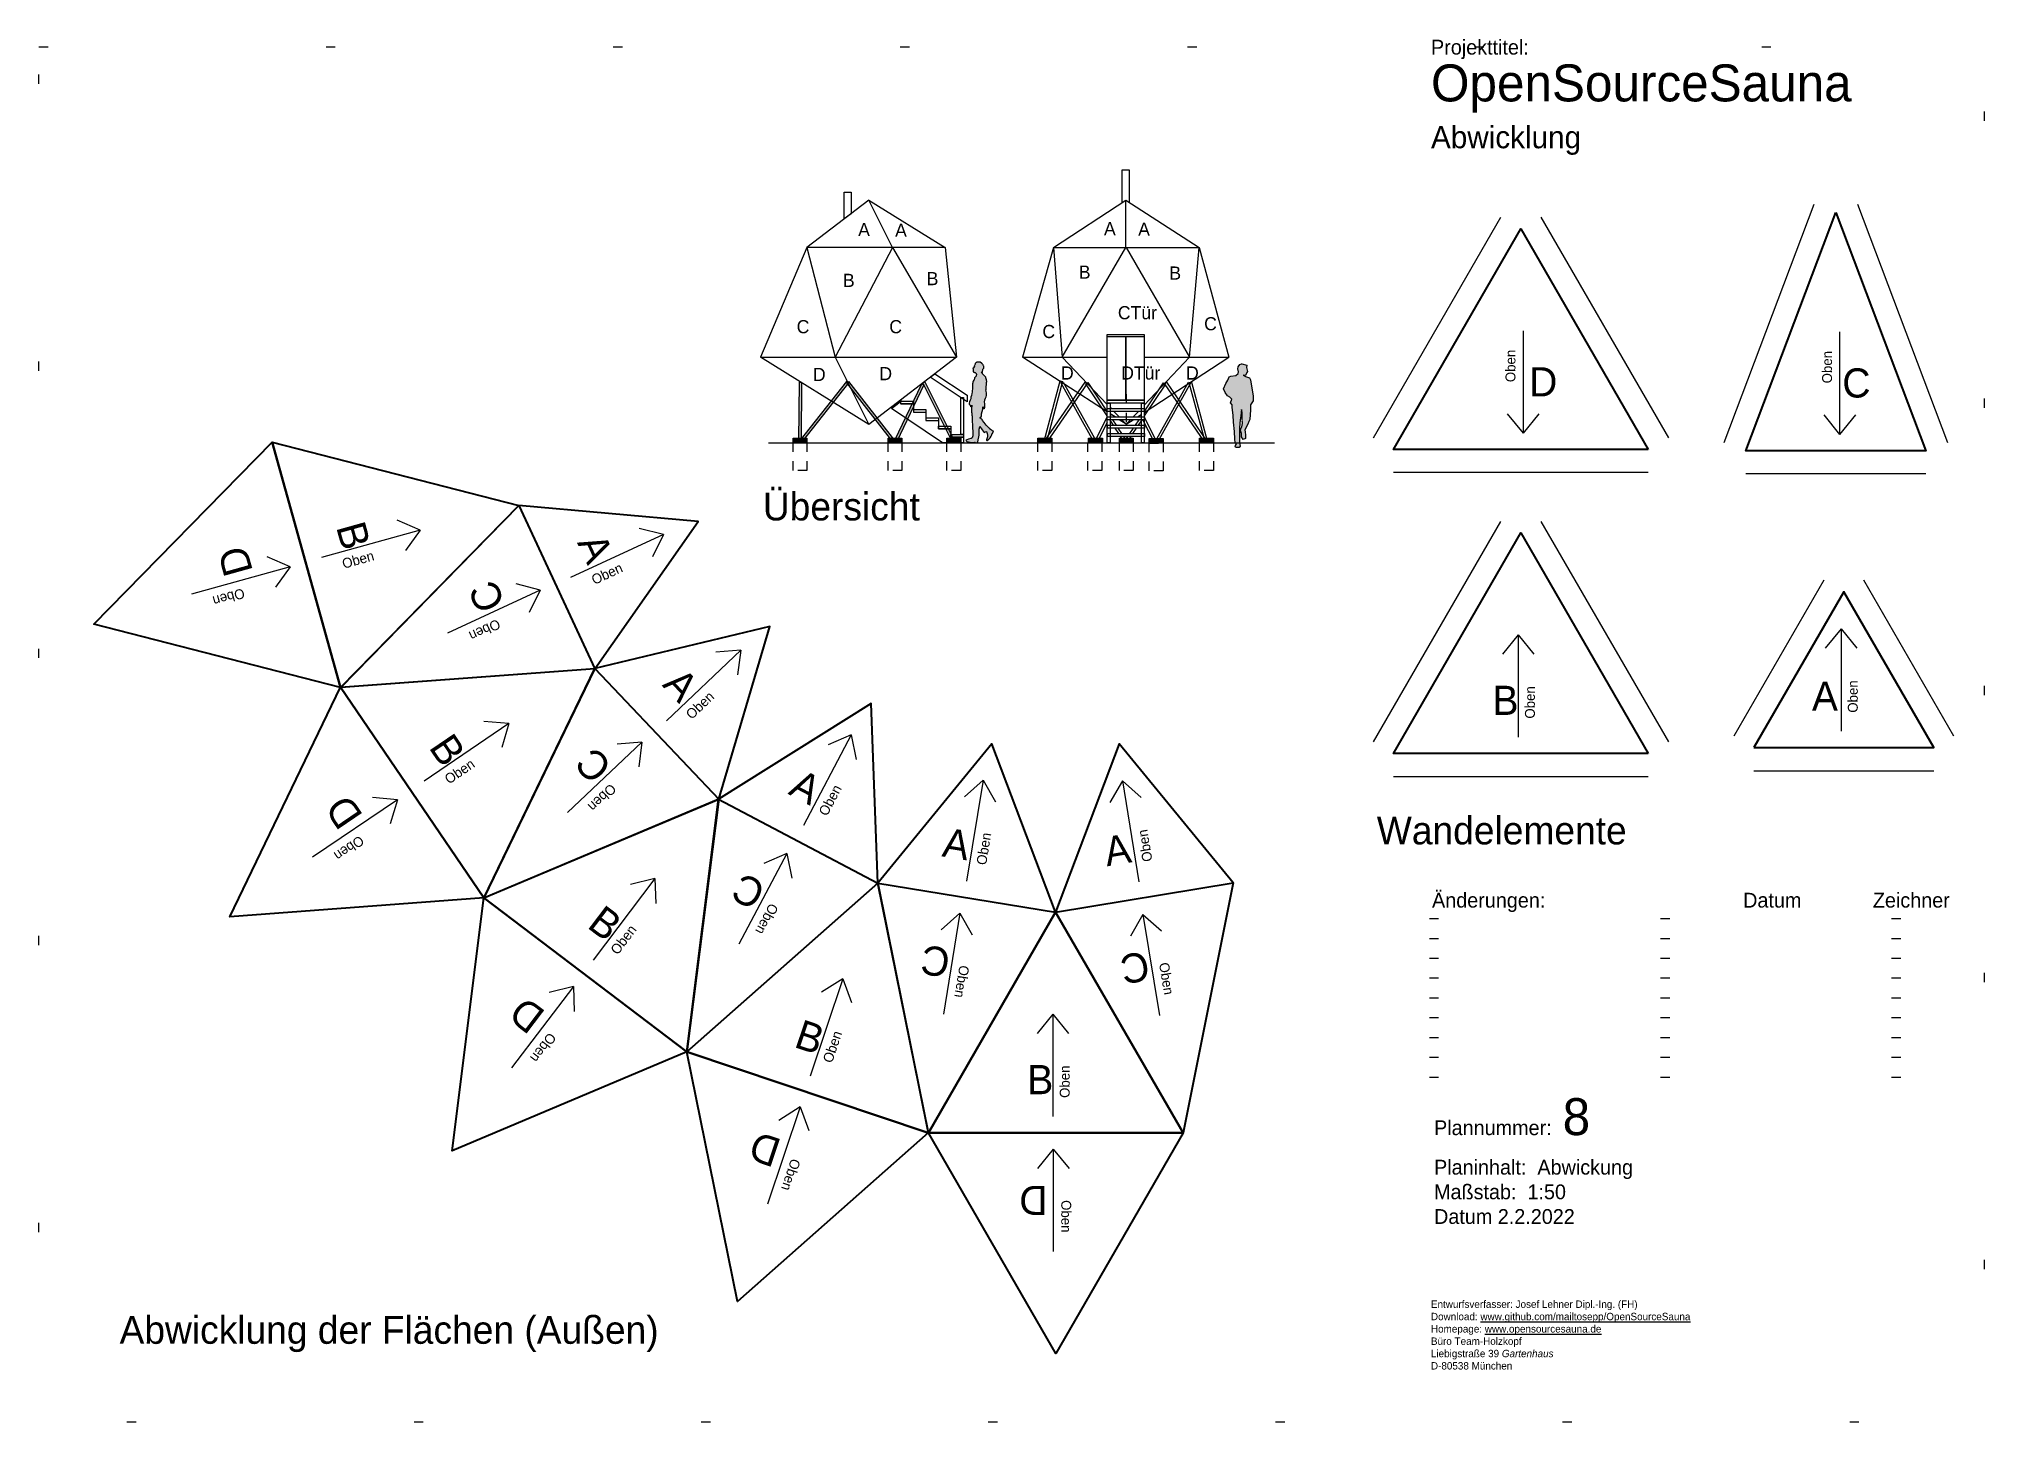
# Model space of a CAD drawing. Header units: metres. Extents: x 16.8 to 37.8, y -13.1 to 1.8.
import ezdxf

# ---------------------------------------------------------------- set-up
doc = ezdxf.new("R2010")
doc.units = ezdxf.units.M
doc.linetypes.add('ACAD_ISO07W100', pattern=[3, 0, -3])
doc.linetypes.add('Dash Style-5', pattern=[0.041656, 0.013885, -0.027771])
for name, color, linetype, lineweight, true_color in [('Fläche ... Fläche-Beton', 7, 'Continuous', 5, 0xd5d8d8), ('Fläche ... Fläche-Stahl', 7, 'Continuous', 5, 0xc9c5bf), ('Linie ... Line-Plankopf', 7, 'ACAD_ISO07W100', 5, 0x000000), ('Linie ... Linie-Ansicht', 7, 'Continuous', 25, 0x000000), ('Linie ... Linie-Verdeckt', 7, 'Dash Style-5', 5, 0x000000), ('None', 7, 'Continuous', 5, 0x000000), ('Text', 7, 'Continuous', 25, 0x000000)]:
    doc.layers.add(name, color=color, linetype=linetype, lineweight=lineweight, true_color=true_color)
doc.layers.add('Fläche ... Fläche-Weiss', color=7, linetype='Continuous', lineweight=25)
doc.layers.add('Linie ... Linie-Hilfe Bemaßung', color=3, linetype='Continuous', lineweight=18, true_color=0x00ff00, plot=False)
doc.styles.add('textstyle11', font='')
doc.styles.add('textstyle12', font='')
doc.styles.add('textstyle13', font='')
doc.styles.add('textstyle14', font='')
doc.styles.add('textstyle15', font='')
doc.styles.add('textstyle16', font='')
doc.styles.add('textstyle17', font='')
doc.styles.add('textstyle18', font='')
doc.styles.add('textstyle19', font='')
doc.styles.add('textstyle20', font='')
doc.styles.add('textstyle21', font='')
doc.styles.add('textstyle22', font='')
doc.styles.add('textstyle23', font='')
doc.styles.add('textstyle24', font='')
doc.styles.add('textstyle25', font='')
doc.styles.add('textstyle26', font='')
doc.styles.add('textstyle27', font='')
doc.styles.add('textstyle28', font='')
doc.styles.add('textstyle29', font='')
doc.styles.add('textstyle30', font='')
doc.styles.add('textstyle31', font='')
doc.styles.add('textstyle32', font='')
doc.styles.add('textstyle33', font='')
doc.styles.add('textstyle34', font='')
doc.styles.add('textstyle35', font='')
doc.styles.add('textstyle36', font='')
doc.styles.add('textstyle37', font='')
doc.styles.add('textstyle38', font='')
doc.styles.add('textstyle39', font='')
doc.styles.add('textstyle40', font='')
doc.styles.add('textstyle41', font='')
doc.styles.add('textstyle42', font='')
doc.styles.add('textstyle43', font='')
doc.styles.get('textstyle11').set_extended_font_data('Futura Light BT')
doc.styles.get('textstyle12').set_extended_font_data('Futura Light BT')
doc.styles.get('textstyle13').set_extended_font_data('Futura Light BT')
doc.styles.get('textstyle14').set_extended_font_data('Futura Light BT')
doc.styles.get('textstyle15').set_extended_font_data('Geneva')
doc.styles.get('textstyle16').set_extended_font_data('Geneva')
doc.styles.get('textstyle17').set_extended_font_data('Geneva')
doc.styles.get('textstyle18').set_extended_font_data('Geneva')
doc.styles.get('textstyle19').set_extended_font_data('Futura Lt BT')
doc.styles.get('textstyle20').set_extended_font_data('Futura Lt BT')
doc.styles.get('textstyle21').set_extended_font_data('Futura Lt BT')
doc.styles.get('textstyle22').set_extended_font_data('Futura Lt BT')
doc.styles.get('textstyle23').set_extended_font_data('Futura Lt BT')
doc.styles.get('textstyle24').set_extended_font_data('Futura Lt BT')
doc.styles.get('textstyle25').set_extended_font_data('Futura Lt BT')
doc.styles.get('textstyle26').set_extended_font_data('Futura Lt BT')
doc.styles.get('textstyle27').set_extended_font_data('Futura Lt BT')
doc.styles.get('textstyle28').set_extended_font_data('Futura Lt BT')
doc.styles.get('textstyle29').set_extended_font_data('Futura Lt BT')
doc.styles.get('textstyle30').set_extended_font_data('Futura Lt BT')
doc.styles.get('textstyle31').set_extended_font_data('Futura Lt BT')
doc.styles.get('textstyle32').set_extended_font_data('Futura Lt BT')
doc.styles.get('textstyle33').set_extended_font_data('Futura Lt BT')
doc.styles.get('textstyle34').set_extended_font_data('Futura Lt BT')
doc.styles.get('textstyle35').set_extended_font_data('Futura Lt BT')
doc.styles.get('textstyle36').set_extended_font_data('Futura Lt BT')
doc.styles.get('textstyle37').set_extended_font_data('Futura Lt BT')
doc.styles.get('textstyle38').set_extended_font_data('Futura Lt BT')
doc.styles.get('textstyle39').set_extended_font_data('Futura Lt BT')
doc.styles.get('textstyle40').set_extended_font_data('Futura Lt BT')
doc.styles.get('textstyle41').set_extended_font_data('Futura Lt BT')
doc.styles.get('textstyle42').set_extended_font_data('Futura Lt BT')
doc.styles.get('textstyle43').set_extended_font_data('Futura Lt BT')

# ---------------------------------------------------------------- blocks, each defined once
blk = doc.blocks.new('Pfeil C')
at = {"layer": 'Linie ... Linie-Ansicht', "color": 18, "lineweight": 5, "true_color": 0x000000}
for q in [(0.046, 1.282), (-0.124, 0.386), (0.216, 0.386)]:
    blk.add_line((0.046, 0.176), q, dxfattribs=at)
at = {"layer": 'Linie ... Linie-Ansicht', "color": 18, "true_color": 0x000000, "insert": (-0.147, 0.727), "char_height": 0.1069, "attachment_point": 1, "rotation": 90, "line_spacing_factor": 1.057281, "style": 'textstyle17'}
blk.add_mtext('Oben', dxfattribs=at)
blk = doc.blocks.new('Element C')
at = {"layer": 'Linie ... Linie-Ansicht', "color": 18, "true_color": 0x000000}
blk.add_lwpolyline([(0, 2.573), (0.972, 0), (-0.972, 0), (0, 2.573)], dxfattribs=at)
blk.add_blockref('Pfeil C', (0, 0), dxfattribs=at)
at = {"layer": 'Linie ... Linie-Ansicht', "color": 18, "true_color": 0x000000, "insert": (0.071, 0.889), "char_height": 0.315, "attachment_point": 1, "line_spacing_factor": 0.972742, "style": 'textstyle13'}
blk.add_mtext('C', dxfattribs=at)
blk = doc.blocks.new('Pfeil A')
at = {"layer": 'Linie ... Linie-Ansicht', "color": 18, "lineweight": 5, "true_color": 0x000000}
for q in [(-0.2, 1.072), (-0.03, 0.176), (0.14, 1.072)]:
    blk.add_line((-0.03, 1.282), q, dxfattribs=at)
at = {"layer": 'Linie ... Linie-Ansicht', "color": 18, "true_color": 0x000000, "insert": (0.044, 0.377), "char_height": 0.1069, "attachment_point": 1, "rotation": 90, "line_spacing_factor": 1.057281, "style": 'textstyle15'}
blk.add_mtext('Oben', dxfattribs=at)
blk = doc.blocks.new('Element A')
at = {"layer": 'Linie ... Linie-Ansicht', "color": 18, "true_color": 0x000000}
blk.add_lwpolyline([(-0.972, 0), (0.972, 0), (0, 1.683)], close=True, dxfattribs=at)
blk.add_blockref('Pfeil A', (0, 0), dxfattribs=at)
at = {"layer": 'Linie ... Linie-Ansicht', "color": 18, "true_color": 0x000000, "insert": (-0.344, 0.713), "char_height": 0.315, "attachment_point": 1, "line_spacing_factor": 0.972742, "style": 'textstyle11'}
blk.add_mtext('A', dxfattribs=at)
blk = doc.blocks.new('Pfeil B')
at = {"layer": 'Linie ... Linie-Ansicht', "color": 18, "lineweight": 5, "true_color": 0x000000}
for q in [(-0.2, 1.072), (-0.03, 0.176), (0.14, 1.072)]:
    blk.add_line((-0.03, 1.282), q, dxfattribs=at)
at = {"layer": 'Linie ... Linie-Ansicht', "color": 18, "true_color": 0x000000, "insert": (0.044, 0.377), "char_height": 0.1069, "attachment_point": 1, "rotation": 90, "line_spacing_factor": 1.057281, "style": 'textstyle16'}
blk.add_mtext('Oben', dxfattribs=at)
blk = doc.blocks.new('Element B')
at = {"layer": 'Linie ... Linie-Ansicht', "color": 18, "true_color": 0x000000}
blk.add_lwpolyline([(1.375, 0), (-1.375, 0), (0, 2.382), (1.375, 0)], dxfattribs=at)
blk.add_blockref('Pfeil B', (0, 0), dxfattribs=at)
at = {"layer": 'Linie ... Linie-Ansicht', "color": 18, "true_color": 0x000000, "insert": (-0.307, 0.732), "char_height": 0.315, "attachment_point": 1, "line_spacing_factor": 0.972742, "style": 'textstyle12'}
blk.add_mtext('B', dxfattribs=at)
blk = doc.blocks.new('Pfeil D')
at = {"layer": 'Linie ... Linie-Ansicht', "color": 18, "lineweight": 5, "true_color": 0x000000}
for q in [(0.027, 1.282), (-0.143, 0.386), (0.197, 0.386)]:
    blk.add_line((0.027, 0.176), q, dxfattribs=at)
at = {"layer": 'Linie ... Linie-Ansicht', "color": 18, "true_color": 0x000000, "insert": (-0.166, 0.727), "char_height": 0.1069, "attachment_point": 1, "rotation": 90, "line_spacing_factor": 1.057281, "style": 'textstyle18'}
blk.add_mtext('Oben', dxfattribs=at)
blk = doc.blocks.new('Element D')
at = {"layer": 'Linie ... Linie-Ansicht', "color": 18, "true_color": 0x000000}
blk.add_lwpolyline([(1.375, 0), (-1.375, 0), (0, 2.382), (1.375, 0)], dxfattribs=at)
blk.add_blockref('Pfeil D', (0, 0), dxfattribs=at)
at = {"layer": 'Linie ... Linie-Ansicht', "color": 18, "true_color": 0x000000, "insert": (0.089, 0.888), "char_height": 0.315, "attachment_point": 1, "line_spacing_factor": 0.972742, "style": 'textstyle14'}
blk.add_mtext('D', dxfattribs=at)
blk = doc.blocks.new('Plankopf A4 hoch')
at = {"layer": 'Linie ... Line-Plankopf'}
for p, q in [((0, -11.673), (7.527, -11.673)), ((0, -11.941), (7.527, -11.941)), ((0, -12.209), (7.527, -12.209)), ((0, -12.477), (7.527, -12.477)), ((0, -12.745), (7.527, -12.745)), ((0, -13.013), (7.527, -13.013)), ((0, -13.281), (7.527, -13.281)), ((0, -13.548), (7.527, -13.548)), ((0, -13.816), (7.527, -13.816))]:
    blk.add_line(p, q, dxfattribs=at)
at = {"layer": 'Linie ... Linie-Verdeckt', "char_height": 0.3, "attachment_point": 1}
for s, insert, style in [('\\H0.2;Projekttitel: \\P\\H0.499999;OpenSourceSauna\\P\\H0.3;Abwicklung', (0.022, 0.21), 'textstyle22'), ('\\H0.2;Änderungen:                                    Datum             Zeichner', (0.036, -11.325), 'textstyle20'), ('\\H0.2;Plannummer:\\~ \\H0.499999;8\\H0.2;\\PPlaninhalt:  Abwickung \\PMaßstab: \\~1:50\\PDatum\\~2.2.2022', (0.063, -14.102), 'textstyle21'), ('\\H0.1;Entwurfsverfasser: Josef Lehner Dipl.-Ing. (FH)\\PDownload: \\c14313472;\\Lwww.github.com/mailtosepp/OpenSourceSauna\\P\\c0;\\lHomepage: \\c14313472;\\Lwww.opensourcesauna.de\\P\\c0;\\lBüro Team-Holzkopf\\PLiebigstraße 39 \\fFutura Lt BT|b0|i1|c0|p0;Gartenhaus\\P\\fFutura Lt BT|b0|i0|c0|p0;D-80538 München ', (0.021, -16.838), 'textstyle19')]:
    blk.add_mtext(s, dxfattribs=dict(at, insert=insert, style=style))

msp = doc.modelspace()

# ---------------------------------------------------------------- hatches: boundary and pattern name
at = {"layer": 'Fläche ... Fläche-Beton', "linetype": 'Continuous', "lineweight": 0, "true_color": 0xadadad, "transparency": 33554687}
for points in [[(24.949, -2.499), (25.099, -2.499), (25.099, -2.549), (24.949, -2.549)], [(25.975, -2.499), (26.125, -2.499), (26.125, -2.549), (25.975, -2.549)], [(26.609, -2.499), (26.759, -2.499), (26.759, -2.549), (26.609, -2.549)], [(27.593, -2.499), (27.743, -2.499), (27.743, -2.549), (27.593, -2.549)], [(28.14, -2.499), (28.29, -2.499), (28.29, -2.549), (28.14, -2.549)], [(28.795, -2.502), (28.945, -2.502), (28.945, -2.552), (28.795, -2.552)], [(29.338, -2.499), (29.488, -2.499), (29.488, -2.549), (29.338, -2.549)]]:
    msp.add_hatch(color=253, dxfattribs=at).paths.add_polyline_path(points, flags=0)
at = {"layer": 'Fläche ... Fläche-Beton', "linetype": 'Continuous', "lineweight": 0, "transparency": 33554687}
msp.add_hatch(color=256, dxfattribs=at).paths.add_polyline_path([(28.472, -2.499), (28.622, -2.499), (28.622, -2.549), (28.472, -2.549)], flags=0)
at = {"layer": 'Fläche ... Fläche-Stahl', "linetype": 'Continuous', "lineweight": 0, "true_color": 0xadadad, "transparency": 33554687}
for points in [[(25.049, -2.537), (25.029, -2.522), (25.529, -1.887), (25.548, -1.903)], [(26.045, -2.524), (26.026, -2.539), (25.529, -1.903), (25.548, -1.887)], [(26.685, -2.519), (26.662, -2.53), (26.35, -1.901), (26.373, -1.89)], [(25.036, -2.524), (25.011, -2.524), (25.017, -1.895), (25.042, -1.895)], [(26.071, -2.534), (26.048, -2.523), (26.34, -1.912), (26.362, -1.923)]]:
    msp.add_hatch(color=253, dxfattribs=at).paths.add_polyline_path(points, flags=0)
at = {"layer": 'Fläche ... Fläche-Weiss', "true_color": 0xf2f2f2, "transparency": 33554687}
for points in [[(27.044, -2.526), (27.062, -2.512), (27.077, -2.498), (27.088, -2.477), (27.095, -2.465), (27.096, -2.456), (27.097, -2.454), (27.1, -2.451), (27.104, -2.451), (27.113, -2.426), (27.1, -2.421), (27.1, -2.419), (27.099, -2.416), (27.094, -2.413), (27.087, -2.411), (27.08, -2.408), (27.076, -2.406), (27.075, -2.403), (27.076, -2.399), (27.073, -2.397), (27.07, -2.397), (27.061, -2.388), (27.053, -2.379), (27.046, -2.369), (27.035, -2.36), (27.014, -2.33), (26.995, -2.31), (26.99, -2.299), (26.986, -2.295), (26.98, -2.291), (26.977, -2.288), (26.975, -2.286), (26.97, -2.284), (26.97, -2.277), (26.972, -2.274), (26.977, -2.273), (26.979, -2.272), (26.979, -2.267), (26.982, -2.266), (26.982, -2.261), (26.982, -2.254), (26.982, -2.247), (26.985, -2.238), (26.997, -2.186), (26.999, -2.171), (26.999, -2.164), (27.001, -2.159), (27.006, -2.166), (27.009, -2.176), (27.013, -2.184), (27.017, -2.177), (27.018, -2.169), (27.021, -2.152), (27.021, -2.127), (27.017, -2.11), (27.021, -2.085), (27.027, -2.068), (27.034, -2.054), (27.036, -2.039), (27.038, -2.029), (27.038, -2.013), (27.034, -1.991), (27.03, -1.979), (27.035, -1.974), (27.034, -1.969), (27.034, -1.967), (27.034, -1.962), (27.034, -1.959), (27.034, -1.941), (27.039, -1.925), (27.038, -1.91), (27.039, -1.9), (27.041, -1.887), (27.038, -1.871), (27.031, -1.849), (27.029, -1.842), (27.003, -1.813), (26.995, -1.805), (26.993, -1.791), (26.979, -1.789), (26.991, -1.784), (26.996, -1.78), (26.994, -1.773), (26.999, -1.767), (26.999, -1.763), (26.997, -1.756), (27.003, -1.748), (27.006, -1.748), (27.007, -1.744), (27.007, -1.729), (27.007, -1.723), (27.006, -1.718), (27.003, -1.711), (27, -1.707), (26.996, -1.701), (26.991, -1.694), (26.988, -1.692), (26.983, -1.689), (26.969, -1.679), (26.965, -1.678), (26.959, -1.679), (26.948, -1.679), (26.941, -1.68), (26.934, -1.68), (26.932, -1.68), (26.933, -1.681), (26.934, -1.681), (26.932, -1.682), (26.928, -1.682), (26.927, -1.683), (26.923, -1.687), (26.918, -1.69), (26.914, -1.694), (26.916, -1.695), (26.915, -1.7), (26.909, -1.714), (26.906, -1.719), (26.908, -1.725), (26.892, -1.743), (26.891, -1.745), (26.891, -1.747), (26.894, -1.749), (26.896, -1.75), (26.895, -1.755), (26.895, -1.759), (26.896, -1.761), (26.895, -1.762), (26.894, -1.766), (26.895, -1.77), (26.893, -1.771), (26.892, -1.774), (26.892, -1.778), (26.892, -1.782), (26.894, -1.784), (26.901, -1.787), (26.905, -1.788), (26.908, -1.789), (26.914, -1.791), (26.92, -1.794), (26.923, -1.796), (26.925, -1.801), (26.927, -1.806), (26.929, -1.808), (26.93, -1.808), (26.927, -1.826), (26.926, -1.83), (26.922, -1.835), (26.915, -1.841), (26.909, -1.848), (26.907, -1.853), (26.903, -1.869), (26.901, -1.874), (26.895, -1.886), (26.89, -1.896), (26.889, -1.904), (26.886, -1.912), (26.886, -1.92), (26.886, -1.947), (26.887, -1.954), (26.884, -2.004), (26.88, -2.019), (26.876, -2.039), (26.869, -2.057), (26.869, -2.074), (26.866, -2.081), (26.861, -2.089), (26.854, -2.107), (26.852, -2.122), (26.852, -2.133), (26.861, -2.145), (26.865, -2.161), (26.868, -2.158), (26.875, -2.149), (26.879, -2.143), (26.879, -2.154), (26.877, -2.174), (26.875, -2.197), (26.875, -2.21), (26.876, -2.221), (26.878, -2.228), (26.879, -2.253), (26.882, -2.263), (26.882, -2.275), (26.882, -2.285), (26.882, -2.295), (26.882, -2.303), (26.884, -2.328), (26.886, -2.347), (26.887, -2.358), (26.888, -2.369), (26.888, -2.38), (26.886, -2.396), (26.89, -2.42), (26.89, -2.437), (26.89, -2.454), (26.889, -2.474), (26.888, -2.486), (26.884, -2.498), (26.872, -2.502), (26.844, -2.511), (26.824, -2.518), (26.818, -2.52), (26.816, -2.521), (26.815, -2.523), (26.818, -2.528), (26.824, -2.535), (26.862, -2.542), (26.889, -2.545), (26.907, -2.542), (26.911, -2.543), (26.914, -2.545), (26.916, -2.548), (26.94, -2.549), (26.942, -2.544), (26.944, -2.539), (26.946, -2.52), (26.946, -2.51), (26.951, -2.505), (26.957, -2.467), (26.958, -2.454), (26.959, -2.442), (26.96, -2.407), (26.96, -2.402), (26.963, -2.393), (26.966, -2.375), (26.992, -2.411), (27.011, -2.438), (27.028, -2.432), (27.036, -2.428), (27.038, -2.431), (27.038, -2.433), (27.04, -2.436), (27.042, -2.437), (27.045, -2.451), (27.047, -2.466), (27.048, -2.487), (27.039, -2.518), (27.039, -2.522), (27.04, -2.525), (27.041, -2.525), (27.043, -2.526)], [(29.796, -1.696), (29.847, -1.713), (29.845, -1.737), (29.856, -1.779), (29.847, -1.792), (29.835, -1.823), (29.809, -1.82), (29.832, -1.835), (29.877, -1.849), (29.888, -1.871), (29.915, -2.045), (29.916, -2.096), (29.887, -2.139), (29.886, -2.193), (29.881, -2.298), (29.871, -2.321), (29.86, -2.348), (29.827, -2.411), (29.829, -2.435), (29.835, -2.464), (29.833, -2.503), (29.81, -2.513), (29.789, -2.487), (29.79, -2.465), (29.789, -2.45), (29.781, -2.416), (29.784, -2.399), (29.796, -2.379), (29.8, -2.343), (29.803, -2.327), (29.799, -2.315), (29.802, -2.309), (29.798, -2.302), (29.797, -2.224), (29.789, -2.192), (29.782, -2.259), (29.775, -2.301), (29.769, -2.384), (29.769, -2.504), (29.768, -2.55), (29.778, -2.586), (29.764, -2.602), (29.733, -2.601), (29.723, -2.592), (29.726, -2.578), (29.737, -2.562), (29.724, -2.546), (29.718, -2.511), (29.716, -2.429), (29.703, -2.327), (29.701, -2.252), (29.691, -2.167), (29.691, -2.141), (29.672, -2.118), (29.685, -2.08), (29.665, -2.057), (29.64, -2.041), (29.613, -2.005), (29.598, -1.968), (29.621, -1.911), (29.642, -1.872), (29.659, -1.837), (29.674, -1.83), (29.73, -1.823), (29.753, -1.803), (29.757, -1.782), (29.75, -1.75), (29.753, -1.73), (29.772, -1.705), (29.791, -1.696)]]:
    msp.add_hatch(color=7, dxfattribs=at).paths.add_polyline_path(points, flags=0)

# ---------------------------------------------------------------- linework, layer by layer
at = {"layer": 'Fläche ... Fläche-Beton', "color": 7, "linetype": 'Continuous', "lineweight": 5}
for points in [[(24.949, -2.499), (25.099, -2.499), (25.099, -2.549), (24.949, -2.549)], [(25.975, -2.499), (26.125, -2.499), (26.125, -2.549), (25.975, -2.549)], [(26.609, -2.499), (26.759, -2.499), (26.759, -2.549), (26.609, -2.549)], [(27.593, -2.499), (27.743, -2.499), (27.743, -2.549), (27.593, -2.549)], [(28.14, -2.499), (28.29, -2.499), (28.29, -2.549), (28.14, -2.549)], [(28.795, -2.502), (28.945, -2.502), (28.945, -2.552), (28.795, -2.552)], [(29.338, -2.499), (29.488, -2.499), (29.488, -2.549), (29.338, -2.549)]]:
    msp.add_lwpolyline(points, close=True, dxfattribs=at)
at = {"layer": 'Fläche ... Fläche-Beton', "linetype": 'Continuous', "lineweight": 5}
msp.add_lwpolyline([(28.472, -2.499), (28.622, -2.499), (28.622, -2.549), (28.472, -2.549)], close=True, dxfattribs=at)
at = {"layer": 'Fläche ... Fläche-Stahl', "color": 7, "linetype": 'Continuous', "lineweight": 5}
msp.add_line((25.524, -1.866), (25.553, -1.925), dxfattribs=at)
msp.add_line((25.524, -1.866), (25.553, -1.925), dxfattribs=at)
for points in [[(25.049, -2.537), (25.029, -2.522), (25.529, -1.887), (25.548, -1.903)], [(26.045, -2.524), (26.026, -2.539), (25.529, -1.903), (25.548, -1.887)], [(26.685, -2.519), (26.662, -2.53), (26.35, -1.901), (26.373, -1.89)], [(25.036, -2.524), (25.011, -2.524), (25.017, -1.895), (25.042, -1.895)], [(26.071, -2.534), (26.048, -2.523), (26.34, -1.912), (26.362, -1.923)]]:
    msp.add_lwpolyline(points, close=True, dxfattribs=at)
at = {"layer": 'Linie ... Line-Plankopf', "flags": 128}
msp.add_lwpolyline([(16.807, 1.727), (37.807, 1.727), (37.807, -13.123), (16.807, -13.123)], close=True, dxfattribs=at)
at = {"layer": 'Linie ... Linie-Ansicht', "linetype": 'Continuous', "lineweight": 5}
for p, q in [((25.766, 0.07), (25.097, -0.441)), ((25.766, 0.07), (26.593, -0.441)), ((26.021, -0.441), (25.766, 0.07)), ((27.761, -0.441), (28.541, 0.07)), ((28.541, 0.07), (29.332, -0.441)), ((28.541, -0.441), (28.541, 0.07)), ((25.097, -0.441), (24.596, -1.626)), ((25.097, -0.441), (25.405, -1.626)), ((26.593, -0.441), (25.097, -0.441)), ((26.021, -0.441), (25.405, -1.626)), ((26.021, -0.441), (26.712, -1.626)), ((26.593, -0.441), (26.712, -1.626)), ((27.761, -0.441), (27.428, -1.626)), ((27.761, -0.441), (29.332, -0.441)), ((27.761, -0.441), (27.853, -1.626)), ((27.853, -1.626), (28.541, -0.441)), ((28.547, -0.441), (29.228, -1.626)), ((29.228, -1.626), (29.332, -0.441)), ((29.332, -0.441), (29.653, -1.626)), ((25.766, -2.352), (24.596, -1.626)), ((24.596, -1.626), (26.712, -1.626)), ((25.405, -1.626), (25.766, -2.352)), ((26.712, -1.626), (25.766, -2.352)), ((27.428, -1.626), (28.341, -1.626)), ((28.342, -2.217), (27.428, -1.626)), ((27.853, -1.626), (28.341, -2.135)), ((28.541, -1.626), (28.541, -1.626)), ((28.741, -1.626), (29.653, -1.626)), ((28.741, -2.222), (29.653, -1.626)), ((29.228, -1.626), (28.741, -2.143)), ((29.228, -1.626), (29.653, -1.626)), ((28.371, -2.166), (28.385, -2.181)), ((28.425, -2.271), (28.371, -2.236)), ((28.414, -2.211), (28.471, -2.271)), ((28.547, -2.349), (28.471, -2.301)), ((28.5, -2.301), (28.547, -2.349)), ((28.547, -2.349), (28.621, -2.301)), ((28.592, -2.301), (28.547, -2.349)), ((28.677, -2.211), (28.621, -2.271)), ((28.667, -2.271), (28.711, -2.242)), ((28.711, -2.175), (28.706, -2.181)), ((24.685, -2.549), (27.353, -2.549)), ((26.458, -2.549), (30.148, -2.549))]:
    msp.add_line(p, q, dxfattribs=at)
at = {"layer": 'Linie ... Linie-Ansicht', "linetype": 'Dash Style-5', "lineweight": 5}
msp.add_line((28.541, -1.626), (28.547, -2.349), dxfattribs=at)
at = {"layer": 'Linie ... Linie-Ansicht', "linetype": 'Continuous', "lineweight": 5, "flags": 128}
for points in [[(28.503, 0.046), (28.503, 0.399), (28.578, 0.399), (28.578, 0.046)], [(28.341, -2.26), (28.111, -1.913), (28.132, -1.899), (28.342, -2.217)], [(28.741, -2.215), (28.948, -1.901), (28.969, -1.915), (28.741, -2.26)], [(28.341, -2.329), (28.233, -2.543), (28.21, -2.532), (28.342, -2.271)], [(28.371, -2.235), (28.384, -2.244), (28.37, -2.271)], [(28.371, -2.26), (28.377, -2.271)], [(28.407, -2.361), (28.371, -2.306)], [(28.397, -2.301), (28.437, -2.361)], [(28.645, -2.361), (28.684, -2.301)], [(28.714, -2.301), (28.674, -2.361)], [(28.711, -2.271), (28.701, -2.249), (28.711, -2.242)], [(28.704, -2.271), (28.711, -2.26)], [(28.741, -2.273), (28.869, -2.528), (28.847, -2.539), (28.726, -2.301)], [(28.466, -2.451), (28.427, -2.391)], [(28.457, -2.391), (28.496, -2.451)], [(28.516, -2.481), (28.541, -2.519), (28.521, -2.533), (28.486, -2.481)], [(28.595, -2.481), (28.556, -2.539), (28.536, -2.526), (28.565, -2.481)], [(28.585, -2.451), (28.625, -2.391)], [(28.655, -2.391), (28.615, -2.451)]]:
    msp.add_lwpolyline(points, dxfattribs=at)
at = {"layer": 'Linie ... Linie-Ansicht', "linetype": 'Continuous', "lineweight": 5}
for points in [[(25.501, -0.132), (25.501, 0.155), (25.576, 0.155), (25.575, -0.076)], [(28.341, -1.382), (28.741, -1.382), (28.741, -2.091), (28.341, -2.091)], [(28.341, -1.402), (28.541, -1.402), (28.541, -2.091), (28.341, -2.091)], [(28.541, -1.402), (28.741, -1.402), (28.741, -2.091), (28.541, -2.091)], [(27.044, -2.526), (27.062, -2.512), (27.077, -2.498), (27.088, -2.477), (27.095, -2.465), (27.096, -2.456), (27.097, -2.454), (27.1, -2.451), (27.104, -2.451), (27.113, -2.426), (27.1, -2.421), (27.1, -2.419), (27.099, -2.416), (27.094, -2.413), (27.087, -2.411), (27.08, -2.408), (27.076, -2.406), (27.075, -2.403), (27.076, -2.399), (27.073, -2.397), (27.07, -2.397), (27.061, -2.388), (27.053, -2.379), (27.046, -2.369), (27.035, -2.36), (27.014, -2.33), (26.995, -2.31), (26.99, -2.299), (26.986, -2.295), (26.98, -2.291), (26.977, -2.288), (26.975, -2.286), (26.97, -2.284), (26.97, -2.277), (26.972, -2.274), (26.977, -2.273), (26.979, -2.272), (26.979, -2.267), (26.982, -2.266), (26.982, -2.261), (26.982, -2.254), (26.982, -2.247), (26.985, -2.238), (26.997, -2.186), (26.999, -2.171), (26.999, -2.164), (27.001, -2.159), (27.006, -2.166), (27.009, -2.176), (27.013, -2.184), (27.017, -2.177), (27.018, -2.169), (27.021, -2.152), (27.021, -2.127), (27.017, -2.11), (27.021, -2.085), (27.027, -2.068), (27.034, -2.054), (27.036, -2.039), (27.038, -2.029), (27.038, -2.013), (27.034, -1.991), (27.03, -1.979), (27.035, -1.974), (27.034, -1.969), (27.034, -1.967), (27.034, -1.962), (27.034, -1.959), (27.034, -1.941), (27.039, -1.925), (27.038, -1.91), (27.039, -1.9), (27.041, -1.887), (27.038, -1.871), (27.031, -1.849), (27.029, -1.842), (27.003, -1.813), (26.995, -1.805), (26.993, -1.791), (26.979, -1.789), (26.991, -1.784), (26.996, -1.78), (26.994, -1.773), (26.999, -1.767), (26.999, -1.763), (26.997, -1.756), (27.003, -1.748), (27.006, -1.748), (27.007, -1.744), (27.007, -1.729), (27.007, -1.723), (27.006, -1.718), (27.003, -1.711), (27, -1.707), (26.996, -1.701), (26.991, -1.694), (26.988, -1.692), (26.983, -1.689), (26.969, -1.679), (26.965, -1.678), (26.959, -1.679), (26.948, -1.679), (26.941, -1.68), (26.934, -1.68), (26.932, -1.68), (26.933, -1.681), (26.934, -1.681), (26.932, -1.682), (26.928, -1.682), (26.927, -1.683), (26.923, -1.687), (26.918, -1.69), (26.914, -1.694), (26.916, -1.695), (26.915, -1.7), (26.909, -1.714), (26.906, -1.719), (26.908, -1.725), (26.892, -1.743), (26.891, -1.745), (26.891, -1.747), (26.894, -1.749), (26.896, -1.75), (26.895, -1.755), (26.895, -1.759), (26.896, -1.761), (26.895, -1.762), (26.894, -1.766), (26.895, -1.77), (26.893, -1.771), (26.892, -1.774), (26.892, -1.778), (26.892, -1.782), (26.894, -1.784), (26.901, -1.787), (26.905, -1.788), (26.908, -1.789), (26.914, -1.791), (26.92, -1.794), (26.923, -1.796), (26.925, -1.801), (26.927, -1.806), (26.929, -1.808), (26.93, -1.808), (26.927, -1.826), (26.926, -1.83), (26.922, -1.835), (26.915, -1.841), (26.909, -1.848), (26.907, -1.853), (26.903, -1.869), (26.901, -1.874), (26.895, -1.886), (26.89, -1.896), (26.889, -1.904), (26.886, -1.912), (26.886, -1.92), (26.886, -1.947), (26.887, -1.954), (26.884, -2.004), (26.88, -2.019), (26.876, -2.039), (26.869, -2.057), (26.869, -2.074), (26.866, -2.081), (26.861, -2.089), (26.854, -2.107), (26.852, -2.122), (26.852, -2.133), (26.861, -2.145), (26.865, -2.161), (26.868, -2.158), (26.875, -2.149), (26.879, -2.143), (26.879, -2.154), (26.877, -2.174), (26.875, -2.197), (26.875, -2.21), (26.876, -2.221), (26.878, -2.228), (26.879, -2.253), (26.882, -2.263), (26.882, -2.275), (26.882, -2.285), (26.882, -2.295), (26.882, -2.303), (26.884, -2.328), (26.886, -2.347), (26.887, -2.358), (26.888, -2.369), (26.888, -2.38), (26.886, -2.396), (26.89, -2.42), (26.89, -2.437), (26.89, -2.454), (26.889, -2.474), (26.888, -2.486), (26.884, -2.498), (26.872, -2.502), (26.844, -2.511), (26.824, -2.518), (26.818, -2.52), (26.816, -2.521), (26.815, -2.523), (26.818, -2.528), (26.824, -2.535), (26.862, -2.542), (26.889, -2.545), (26.907, -2.542), (26.911, -2.543), (26.914, -2.545), (26.916, -2.548), (26.94, -2.549), (26.942, -2.544), (26.944, -2.539), (26.946, -2.52), (26.946, -2.51), (26.951, -2.505), (26.957, -2.467), (26.958, -2.454), (26.959, -2.442), (26.96, -2.407), (26.96, -2.402), (26.963, -2.393), (26.966, -2.375), (26.992, -2.411), (27.011, -2.438), (27.028, -2.432), (27.036, -2.428), (27.038, -2.431), (27.038, -2.433), (27.04, -2.436), (27.042, -2.437), (27.045, -2.451), (27.047, -2.466), (27.048, -2.487), (27.039, -2.518), (27.039, -2.522), (27.04, -2.525), (27.041, -2.525), (27.043, -2.526)], [(26.431, -1.842), (26.481, -1.804), (26.83, -2.036), (26.83, -2.109)], [(27.684, -2.538), (27.66, -2.532), (27.834, -1.882), (27.858, -1.888)], [(29.796, -1.696), (29.847, -1.713), (29.845, -1.737), (29.856, -1.779), (29.847, -1.792), (29.835, -1.823), (29.809, -1.82), (29.832, -1.835), (29.877, -1.849), (29.888, -1.871), (29.915, -2.045), (29.916, -2.096), (29.887, -2.139), (29.886, -2.193), (29.881, -2.298), (29.871, -2.321), (29.86, -2.348), (29.827, -2.411), (29.829, -2.435), (29.835, -2.464), (29.833, -2.503), (29.81, -2.513), (29.789, -2.487), (29.79, -2.465), (29.789, -2.45), (29.781, -2.416), (29.784, -2.399), (29.796, -2.379), (29.8, -2.343), (29.803, -2.327), (29.799, -2.315), (29.802, -2.309), (29.798, -2.302), (29.797, -2.224), (29.789, -2.192), (29.782, -2.259), (29.775, -2.301), (29.769, -2.384), (29.769, -2.504), (29.768, -2.55), (29.778, -2.586), (29.764, -2.602), (29.733, -2.601), (29.723, -2.592), (29.726, -2.578), (29.737, -2.562), (29.724, -2.546), (29.718, -2.511), (29.716, -2.429), (29.703, -2.327), (29.701, -2.252), (29.691, -2.167), (29.691, -2.141), (29.672, -2.118), (29.685, -2.08), (29.665, -2.057), (29.64, -2.041), (29.613, -2.005), (29.598, -1.968), (29.621, -1.911), (29.642, -1.872), (29.659, -1.837), (29.674, -1.83), (29.73, -1.823), (29.753, -1.803), (29.757, -1.782), (29.75, -1.75), (29.753, -1.73), (29.772, -1.705), (29.791, -1.696)], [(26.114, -2.129), (26.114, -2.099), (26.249, -2.099), (26.249, -2.129)], [(26.759, -2.459), (26.759, -2.062), (26.789, -2.062), (26.789, -2.459)], [(27.686, -2.546), (27.665, -2.532), (28.102, -1.894), (28.123, -1.908)], [(27.842, -1.906), (27.864, -1.894), (28.217, -2.526), (28.195, -2.538)], [(28.341, -2.091), (28.741, -2.091), (28.741, -2.121), (28.341, -2.121)], [(28.883, -2.544), (28.861, -2.532), (29.218, -1.894), (29.24, -1.906)], [(28.959, -1.908), (28.98, -1.894), (29.413, -2.527), (29.392, -2.541)], [(29.227, -1.903), (29.252, -1.896), (29.421, -2.529), (29.397, -2.535)], [(26.011, -2.18), (26.104, -2.109), (26.114, -2.129), (26.249, -2.129), (26.249, -2.219), (26.384, -2.219), (26.384, -2.309), (26.519, -2.309), (26.519, -2.399), (26.654, -2.399), (26.654, -2.489), (26.789, -2.489), (26.789, -2.549), (26.564, -2.549)], [(28.341, -2.121), (28.371, -2.121), (28.371, -2.549), (28.341, -2.549)], [(28.341, -2.181), (28.741, -2.181), (28.741, -2.211), (28.341, -2.211)], [(28.342, -2.271), (28.742, -2.271), (28.742, -2.301), (28.342, -2.301)], [(28.711, -2.121), (28.741, -2.121), (28.741, -2.549), (28.711, -2.549)], [(26.519, -2.399), (26.519, -2.369), (26.654, -2.369), (26.654, -2.399)], [(26.654, -2.489), (26.654, -2.459), (26.789, -2.459), (26.789, -2.489)], [(28.343, -2.361), (28.743, -2.361), (28.743, -2.391), (28.343, -2.391)], [(28.344, -2.451), (28.744, -2.451), (28.744, -2.481), (28.344, -2.481)]]:
    msp.add_lwpolyline(points, close=True, dxfattribs=at)
msp.add_lwpolyline([(26.114, -2.085), (26.114, -2.099), (26.249, -2.099), (26.249, -2.189), (26.384, -2.189), (26.384, -2.279), (26.519, -2.279), (26.519, -2.369), (26.654, -2.369), (26.654, -2.459), (26.789, -2.459), (26.789, -2.549), (26.924, -2.549)], dxfattribs=at)
at = {"layer": 'Linie ... Linie-Hilfe Bemaßung'}
for p, q in [((35.001, -2.547), (35.973, 0.026)), ((36.44, 0.026), (37.412, -2.547)), ((31.216, -2.497), (32.591, -0.115)), ((33.024, -0.115), (34.399, -2.497)), ((34.182, -2.872), (31.432, -2.872)), ((37.178, -2.885), (35.235, -2.885)), ((31.216, -5.78), (32.591, -3.399)), ((33.024, -3.399), (34.399, -5.78)), ((36.076, -4.033), (35.105, -5.716)), ((37.481, -5.716), (36.509, -4.033)), ((35.321, -6.091), (37.265, -6.091)), ((34.182, -6.155), (31.432, -6.155))]:
    msp.add_line(p, q, dxfattribs=at)
at = {"layer": 'Linie ... Linie-Verdeckt', "linetype": 'Dash Style-5', "lineweight": 5}
for points in [[(25.099, -2.849), (24.949, -2.849), (24.949, -2.549), (25.099, -2.549)], [(26.125, -2.849), (25.975, -2.849), (25.975, -2.549), (26.125, -2.549)], [(26.759, -2.849), (26.609, -2.849), (26.609, -2.549), (26.759, -2.549)], [(27.593, -2.549), (27.743, -2.549), (27.743, -2.849), (27.593, -2.849)], [(28.132, -2.549), (28.282, -2.549), (28.282, -2.849), (28.132, -2.849)], [(28.472, -2.549), (28.622, -2.549), (28.622, -2.849), (28.472, -2.849)], [(28.795, -2.552), (28.945, -2.552), (28.945, -2.852), (28.795, -2.852)], [(29.338, -2.549), (29.488, -2.549), (29.488, -2.849), (29.338, -2.849)]]:
    msp.add_lwpolyline(points, close=True, dxfattribs=at)

# ---------------------------------------------------------------- block references
at = {"layer": 'Linie ... Line-Plankopf', "xscale": 0.7984581497797356, "yscale": 0.7984581497797356, "zscale": 0.7984581497797356}
msp.add_blockref('Plankopf A4 hoch', (31.819, 1.634), dxfattribs=at)
at = {"layer": 'None', "color": 18, "true_color": 0x000000}
for name, p in [('Element C', (36.206, -2.635)), ('Element D', (32.807, -2.622)), ('Element B', (32.807, -5.905))]:
    msp.add_blockref(name, p, dxfattribs=at)
for name, p, rotation in [('Element B', (19.695, -3.866), 285.6), ('Element D', (19.695, -3.866), 105.6), ('Element C', (22.399, -4.107), 114.9058694494858), ('Element B', (20.838, -6.327), 304.2140147189256), ('Element C', (23.477, -5.693), 133.5198841684114), ('Element D', (20.838, -6.327), 124.2140147189256), ('Element B', (22.707, -8.295), 322.8257125597752), ('Element C', (25.005, -6.851), 152.131582009261), ('Element B', (25.106, -9.563), 341.4358177071272), ('Element C', (26.824, -7.462), 170.7416871566131), ('Element C', (28.742, -7.46), 189.3505465510288), ('Element D', (22.707, -8.295), 142.8257125597752), ('Element B', (27.785, -10), 0.04467710154308076), ('Element D', (25.106, -9.563), 161.4358177071272), ('Element D', (27.785, -10), 180.044677101543)]:
    msp.add_blockref(name, p, dxfattribs=dict(at, rotation=rotation))
at = {"layer": 'None', "color": 7}
for p, rotation in [((22.399, -4.107), 294.9044456294852), ((23.477, -5.693), 313.5184603484108), ((25.005, -6.851), 332.1301581892604), ((26.824, -7.462), 350.7402633366124), ((28.742, -7.46), 9.349122731028249)]:
    msp.add_blockref('Element A', p, dxfattribs=dict(at, rotation=rotation))
msp.add_blockref('Element A', (36.293, -5.841), dxfattribs=at)

# ---------------------------------------------------------------- texts
at = {"layer": 'Text', "color": 1, "true_color": 0xff0000, "attachment_point": 1}
for s, insert, char_height, style in [('\\H0.142;A', (25.652, -0.176), 0.2121, 'textstyle29'), ('\\H0.142;A', (26.051, -0.183), 0.2121, 'textstyle30'), ('\\H0.142;A', (28.306, -0.167), 0.2121, 'textstyle23'), ('\\H0.142;A', (28.675, -0.172), 0.2121, 'textstyle24'), ('\\H0.142;B', (25.488, -0.725), 0.2121, 'textstyle27'), ('\\H0.142;B', (26.392, -0.706), 0.2121, 'textstyle28'), ('\\H0.142;B', (28.034, -0.636), 0.2121, 'textstyle25'), ('\\H0.142;B', (29.012, -0.646), 0.2121, 'textstyle26'), ('\\H0.142;C', (24.988, -1.225), 0.2121, 'textstyle32'), ('\\H0.142;C', (25.988, -1.225), 0.2121, 'textstyle31'), ('\\H0.142;C\\S^ Tür;', (28.456, -1.074), 0.21214, 'textstyle34'), ('\\H0.142;C', (29.387, -1.193), 0.2121, 'textstyle33'), ('\\H0.142;C', (27.641, -1.277), 0.2121, 'textstyle35'), ('\\H0.142;D', (25.164, -1.741), 0.2121, 'textstyle39'), ('\\H0.142;D', (25.881, -1.732), 0.2121, 'textstyle40'), ('\\H0.142;D', (27.842, -1.725), 0.2121, 'textstyle36'), ('\\H0.142;D\\S^ Tür;', (28.492, -1.725), 0.21214, 'textstyle37'), ('\\H0.142;D', (29.192, -1.725), 0.2121, 'textstyle38')]:
    msp.add_mtext(s, dxfattribs=dict(at, insert=insert, char_height=char_height, style=style))
at = {"layer": 'Text', "char_height": 0.3, "attachment_point": 1}
for s, insert, style in [('Übersicht', (24.623, -3.088), 'textstyle41'), ('Wandelemente', (31.251, -6.586), 'textstyle43'), ('Abwicklung der Flächen (Außen)', (17.678, -11.978), 'textstyle42')]:
    msp.add_mtext(s, dxfattribs=dict(at, insert=insert, style=style))

doc.saveas('drawing.dxf')
